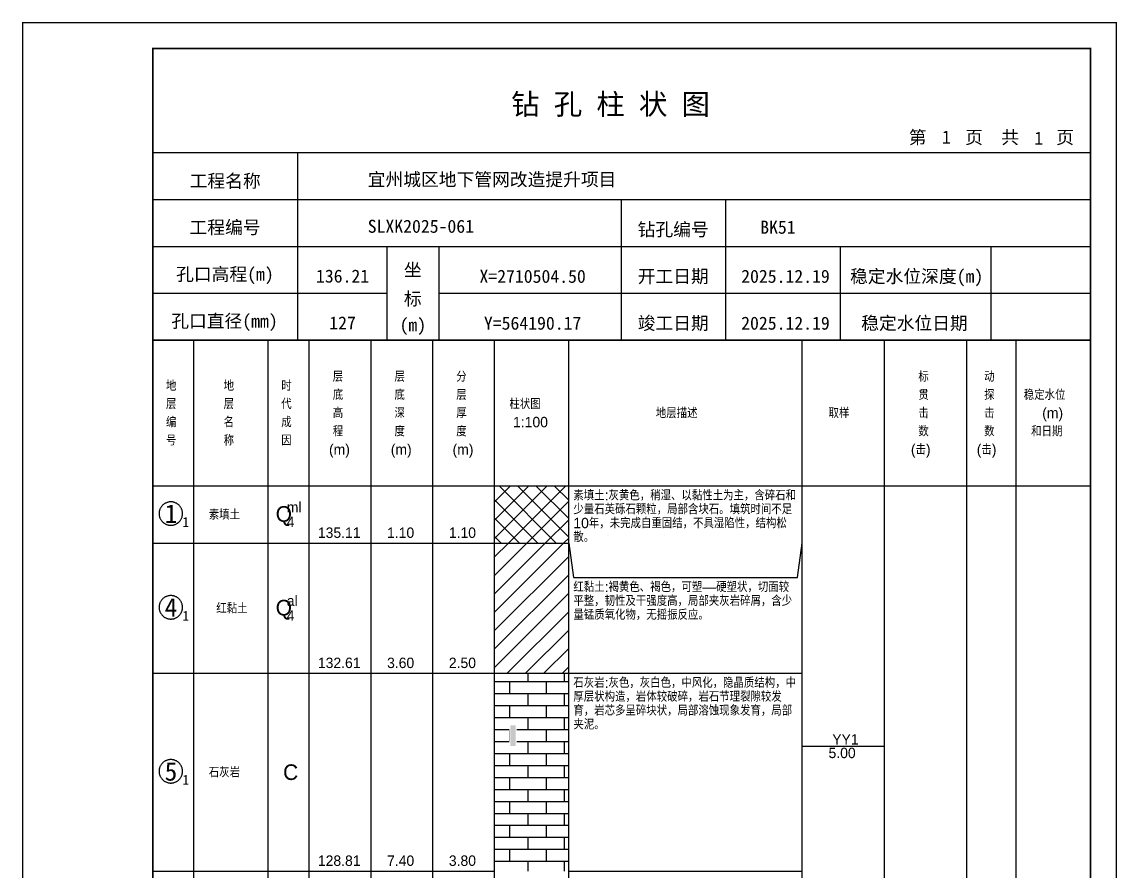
# Model space of a CAD drawing. Header units: millimetres. Extents: x 12489 to 89920, y 4630 to 4927.
# Drawn here: x 23489.3 to 23699.6, y 4763.7 to 4926.8 of the extents above; entities that cross this region are included whole.
import ezdxf
from ezdxf.enums import TextEntityAlignment as Align

# ---------------------------------------------------------------- set-up
doc = ezdxf.new("R2010")
doc.units = ezdxf.units.MM
doc.layers.add('ZZT_TC', color=7, linetype='Continuous')
doc.styles.add('成果图图块', font='', dxfattribs={"height": 2.5})
doc.styles.add('成果图模板', font='')
doc.styles.add('成果图模板标题', font='simhei.ttf')
doc.styles.add('成果图表体', font='Comfont.shx', dxfattribs={"height": 2, "bigfont": 'Hztxt12a.shx'})
doc.styles.get('成果图图块').set_extended_font_data('FangSong_GB2312')
doc.styles.get('成果图模板').set_extended_font_data('FangSong_GB2312')

# ---------------------------------------------------------------- blocks, each defined once
blk = doc.blocks.new('DCBH-1-1-1012', base_point=(0.3, -0.11))
at = {"layer": 'ZZT_TC', "color": 7}
blk.add_polyline3d([(-0.19, 2.31, 0), (-0.3, 2.31, 0), (-0.41, 2.3, 0), (-0.52, 2.29, 0), (-0.63, 2.27, 0), (-0.73, 2.24, 0), (-0.84, 2.21, 0), (-0.95, 2.18, 0), (-1.05, 2.14, 0), (-1.15, 2.09, 0), (-1.25, 2.04, 0), (-1.35, 1.99, 0), (-1.44, 1.93, 0), (-1.53, 1.87, 0), (-1.62, 1.8, 0), (-1.7, 1.73, 0), (-1.78, 1.65, 0), (-1.86, 1.57, 0), (-1.93, 1.49, 0), (-2, 1.4, 0), (-2.06, 1.31, 0), (-2.12, 1.22, 0), (-2.17, 1.12, 0), (-2.22, 1.02, 0), (-2.27, 0.92, 0), (-2.31, 0.82, 0), (-2.34, 0.71, 0), (-2.37, 0.61, 0), (-2.4, 0.5, 0), (-2.41, 0.39, 0), (-2.43, 0.28, 0), (-2.44, 0.17, 0), (-2.44, 0.06, 0), (-2.44, -0.05, 0), (-2.43, -0.16, 0), (-2.41, -0.27, 0), (-2.4, -0.38, 0), (-2.37, -0.49, 0), (-2.34, -0.6, 0), (-2.31, -0.7, 0), (-2.27, -0.8, 0), (-2.22, -0.9, 0), (-2.17, -1, 0), (-2.12, -1.1, 0), (-2.06, -1.19, 0), (-2, -1.28, 0), (-1.93, -1.37, 0), (-1.86, -1.45, 0), (-1.78, -1.53, 0), (-1.7, -1.61, 0), (-1.62, -1.68, 0), (-1.53, -1.75, 0), (-1.44, -1.81, 0), (-1.35, -1.87, 0), (-1.25, -1.93, 0), (-1.15, -1.98, 0), (-1.05, -2.02, 0), (-0.95, -2.06, 0), (-0.84, -2.1, 0), (-0.73, -2.13, 0), (-0.63, -2.15, 0), (-0.52, -2.17, 0), (-0.41, -2.18, 0), (-0.3, -2.19, 0), (-0.19, -2.19, 0), (-0.08, -2.19, 0), (0.03, -2.18, 0), (0.14, -2.17, 0), (0.25, -2.15, 0), (0.36, -2.13, 0), (0.47, -2.1, 0), (0.57, -2.06, 0), (0.67, -2.02, 0), (0.77, -1.98, 0), (0.87, -1.93, 0), (0.97, -1.87, 0), (1.06, -1.81, 0), (1.15, -1.75, 0), (1.24, -1.68, 0), (1.32, -1.61, 0), (1.4, -1.53, 0), (1.48, -1.45, 0), (1.55, -1.37, 0), (1.62, -1.28, 0), (1.68, -1.19, 0), (1.74, -1.1, 0), (1.8, -1, 0), (1.85, -0.9, 0), (1.89, -0.8, 0), (1.93, -0.7, 0), (1.97, -0.6, 0), (2, -0.49, 0), (2.02, -0.38, 0), (2.04, -0.27, 0), (2.05, -0.16, 0), (2.06, -0.05, 0), (2.06, 0.06, 0), (2.06, 0.17, 0), (2.05, 0.28, 0), (2.04, 0.39, 0), (2.02, 0.5, 0), (2, 0.61, 0), (1.97, 0.71, 0), (1.93, 0.82, 0), (1.89, 0.92, 0), (1.85, 1.02, 0), (1.8, 1.12, 0), (1.74, 1.22, 0), (1.68, 1.31, 0), (1.62, 1.4, 0), (1.55, 1.49, 0), (1.48, 1.57, 0), (1.4, 1.65, 0), (1.32, 1.73, 0), (1.24, 1.8, 0), (1.15, 1.87, 0), (1.06, 1.93, 0), (0.97, 1.99, 0), (0.87, 2.04, 0), (0.77, 2.09, 0), (0.67, 2.14, 0), (0.57, 2.18, 0), (0.47, 2.21, 0), (0.36, 2.24, 0), (0.25, 2.27, 0), (0.14, 2.29, 0), (0.03, 2.3, 0), (-0.08, 2.31, 0), (-0.19, 2.31, 0)], dxfattribs=at)
at = {"style": '成果图图块'}
blk.add_text('1', height=3.57, dxfattribs=at).set_placement((-0.16, -1.74), align=Align.CENTER)
blk.add_text('1', height=1.91, dxfattribs=at).set_placement((2.03, -2.53))
blk = doc.blocks.new('DCBH-1-1-1013', base_point=(0.3, -0.11))
at = {"layer": 'ZZT_TC', "color": 7}
blk.add_polyline3d([(-0.19, 2.31, 0), (-0.3, 2.31, 0), (-0.41, 2.3, 0), (-0.52, 2.29, 0), (-0.63, 2.27, 0), (-0.73, 2.24, 0), (-0.84, 2.21, 0), (-0.95, 2.18, 0), (-1.05, 2.14, 0), (-1.15, 2.09, 0), (-1.25, 2.04, 0), (-1.35, 1.99, 0), (-1.44, 1.93, 0), (-1.53, 1.87, 0), (-1.62, 1.8, 0), (-1.7, 1.73, 0), (-1.78, 1.65, 0), (-1.86, 1.57, 0), (-1.93, 1.49, 0), (-2, 1.4, 0), (-2.06, 1.31, 0), (-2.12, 1.22, 0), (-2.17, 1.12, 0), (-2.22, 1.02, 0), (-2.27, 0.92, 0), (-2.31, 0.82, 0), (-2.34, 0.71, 0), (-2.37, 0.61, 0), (-2.4, 0.5, 0), (-2.41, 0.39, 0), (-2.43, 0.28, 0), (-2.44, 0.17, 0), (-2.44, 0.06, 0), (-2.44, -0.05, 0), (-2.43, -0.16, 0), (-2.41, -0.27, 0), (-2.4, -0.38, 0), (-2.37, -0.49, 0), (-2.34, -0.6, 0), (-2.31, -0.7, 0), (-2.27, -0.8, 0), (-2.22, -0.9, 0), (-2.17, -1, 0), (-2.12, -1.1, 0), (-2.06, -1.19, 0), (-2, -1.28, 0), (-1.93, -1.37, 0), (-1.86, -1.45, 0), (-1.78, -1.53, 0), (-1.7, -1.61, 0), (-1.62, -1.68, 0), (-1.53, -1.75, 0), (-1.44, -1.81, 0), (-1.35, -1.87, 0), (-1.25, -1.93, 0), (-1.15, -1.98, 0), (-1.05, -2.02, 0), (-0.95, -2.06, 0), (-0.84, -2.1, 0), (-0.73, -2.13, 0), (-0.63, -2.15, 0), (-0.52, -2.17, 0), (-0.41, -2.18, 0), (-0.3, -2.19, 0), (-0.19, -2.19, 0), (-0.08, -2.19, 0), (0.03, -2.18, 0), (0.14, -2.17, 0), (0.25, -2.15, 0), (0.36, -2.13, 0), (0.47, -2.1, 0), (0.57, -2.06, 0), (0.67, -2.02, 0), (0.77, -1.98, 0), (0.87, -1.93, 0), (0.97, -1.87, 0), (1.06, -1.81, 0), (1.15, -1.75, 0), (1.24, -1.68, 0), (1.32, -1.61, 0), (1.4, -1.53, 0), (1.48, -1.45, 0), (1.55, -1.37, 0), (1.62, -1.28, 0), (1.68, -1.19, 0), (1.74, -1.1, 0), (1.8, -1, 0), (1.85, -0.9, 0), (1.89, -0.8, 0), (1.93, -0.7, 0), (1.97, -0.6, 0), (2, -0.49, 0), (2.02, -0.38, 0), (2.04, -0.27, 0), (2.05, -0.16, 0), (2.06, -0.05, 0), (2.06, 0.06, 0), (2.06, 0.17, 0), (2.05, 0.28, 0), (2.04, 0.39, 0), (2.02, 0.5, 0), (2, 0.61, 0), (1.97, 0.71, 0), (1.93, 0.82, 0), (1.89, 0.92, 0), (1.85, 1.02, 0), (1.8, 1.12, 0), (1.74, 1.22, 0), (1.68, 1.31, 0), (1.62, 1.4, 0), (1.55, 1.49, 0), (1.48, 1.57, 0), (1.4, 1.65, 0), (1.32, 1.73, 0), (1.24, 1.8, 0), (1.15, 1.87, 0), (1.06, 1.93, 0), (0.97, 1.99, 0), (0.87, 2.04, 0), (0.77, 2.09, 0), (0.67, 2.14, 0), (0.57, 2.18, 0), (0.47, 2.21, 0), (0.36, 2.24, 0), (0.25, 2.27, 0), (0.14, 2.29, 0), (0.03, 2.3, 0), (-0.08, 2.31, 0), (-0.19, 2.31, 0)], dxfattribs=at)
at = {"style": '成果图图块'}
blk.add_text('4', height=3.57, dxfattribs=at).set_placement((-0.16, -1.74), align=Align.CENTER)
blk.add_text('1', height=1.91, dxfattribs=at).set_placement((2.03, -2.53))
blk = doc.blocks.new('DCBH-1-1-1014', base_point=(0.3, -0.11))
at = {"layer": 'ZZT_TC', "color": 7}
blk.add_polyline3d([(-0.19, 2.31, 0), (-0.3, 2.31, 0), (-0.41, 2.3, 0), (-0.52, 2.29, 0), (-0.63, 2.27, 0), (-0.73, 2.24, 0), (-0.84, 2.21, 0), (-0.95, 2.18, 0), (-1.05, 2.14, 0), (-1.15, 2.09, 0), (-1.25, 2.04, 0), (-1.35, 1.99, 0), (-1.44, 1.93, 0), (-1.53, 1.87, 0), (-1.62, 1.8, 0), (-1.7, 1.73, 0), (-1.78, 1.65, 0), (-1.86, 1.57, 0), (-1.93, 1.49, 0), (-2, 1.4, 0), (-2.06, 1.31, 0), (-2.12, 1.22, 0), (-2.17, 1.12, 0), (-2.22, 1.02, 0), (-2.27, 0.92, 0), (-2.31, 0.82, 0), (-2.34, 0.71, 0), (-2.37, 0.61, 0), (-2.4, 0.5, 0), (-2.41, 0.39, 0), (-2.43, 0.28, 0), (-2.44, 0.17, 0), (-2.44, 0.06, 0), (-2.44, -0.05, 0), (-2.43, -0.16, 0), (-2.41, -0.27, 0), (-2.4, -0.38, 0), (-2.37, -0.49, 0), (-2.34, -0.6, 0), (-2.31, -0.7, 0), (-2.27, -0.8, 0), (-2.22, -0.9, 0), (-2.17, -1, 0), (-2.12, -1.1, 0), (-2.06, -1.19, 0), (-2, -1.28, 0), (-1.93, -1.37, 0), (-1.86, -1.45, 0), (-1.78, -1.53, 0), (-1.7, -1.61, 0), (-1.62, -1.68, 0), (-1.53, -1.75, 0), (-1.44, -1.81, 0), (-1.35, -1.87, 0), (-1.25, -1.93, 0), (-1.15, -1.98, 0), (-1.05, -2.02, 0), (-0.95, -2.06, 0), (-0.84, -2.1, 0), (-0.73, -2.13, 0), (-0.63, -2.15, 0), (-0.52, -2.17, 0), (-0.41, -2.18, 0), (-0.3, -2.19, 0), (-0.19, -2.19, 0), (-0.08, -2.19, 0), (0.03, -2.18, 0), (0.14, -2.17, 0), (0.25, -2.15, 0), (0.36, -2.13, 0), (0.47, -2.1, 0), (0.57, -2.06, 0), (0.67, -2.02, 0), (0.77, -1.98, 0), (0.87, -1.93, 0), (0.97, -1.87, 0), (1.06, -1.81, 0), (1.15, -1.75, 0), (1.24, -1.68, 0), (1.32, -1.61, 0), (1.4, -1.53, 0), (1.48, -1.45, 0), (1.55, -1.37, 0), (1.62, -1.28, 0), (1.68, -1.19, 0), (1.74, -1.1, 0), (1.8, -1, 0), (1.85, -0.9, 0), (1.89, -0.8, 0), (1.93, -0.7, 0), (1.97, -0.6, 0), (2, -0.49, 0), (2.02, -0.38, 0), (2.04, -0.27, 0), (2.05, -0.16, 0), (2.06, -0.05, 0), (2.06, 0.06, 0), (2.06, 0.17, 0), (2.05, 0.28, 0), (2.04, 0.39, 0), (2.02, 0.5, 0), (2, 0.61, 0), (1.97, 0.71, 0), (1.93, 0.82, 0), (1.89, 0.92, 0), (1.85, 1.02, 0), (1.8, 1.12, 0), (1.74, 1.22, 0), (1.68, 1.31, 0), (1.62, 1.4, 0), (1.55, 1.49, 0), (1.48, 1.57, 0), (1.4, 1.65, 0), (1.32, 1.73, 0), (1.24, 1.8, 0), (1.15, 1.87, 0), (1.06, 1.93, 0), (0.97, 1.99, 0), (0.87, 2.04, 0), (0.77, 2.09, 0), (0.67, 2.14, 0), (0.57, 2.18, 0), (0.47, 2.21, 0), (0.36, 2.24, 0), (0.25, 2.27, 0), (0.14, 2.29, 0), (0.03, 2.3, 0), (-0.08, 2.31, 0), (-0.19, 2.31, 0)], dxfattribs=at)
at = {"style": '成果图图块'}
blk.add_text('5', height=3.57, dxfattribs=at).set_placement((-0.16, -1.74), align=Align.CENTER)
blk.add_text('1', height=1.91, dxfattribs=at).set_placement((2.03, -2.53))
blk = doc.blocks.new('gkqy3.dwg', base_point=(0, -2))
blk.add_wipeout([(-0.7, -2.2), (0.7, -2.2), (0.7, 2.2), (-0.7, 2.2)])
at = {"color": 7}
blk.add_solid([(-0.5, -2), (0.5, -2), (-0.5, 2), (0.5, 2)], dxfattribs=at)
blk = doc.blocks.new('钻孔柱状图路桥昇龙制图梁世成校核莫家里.dwg51', base_point=(25, 236))
for p, q in [((52.82, 236), (52.82, 272)), ((25, 263), (205, 263)), ((115, 236), (115, 263)), ((135, 236), (135, 263)), ((25, 254), (205, 254)), ((70, 236), (70, 254)), ((80, 236), (80, 254)), ((157, 236), (157, 254)), ((185.95, 236), (185.95, 254)), ((25, 245), (70, 245)), ((80, 245), (205, 245))]:
    blk.add_line(p, q)
for points, const_width in [([(0, 0), (210, 0), (210, 297), (0, 297)], 0.25), ([(25, 5), (205, 5), (205, 292), (25, 292)], 0.3)]:
    blk.add_lwpolyline(points, close=True, dxfattribs=dict(const_width=const_width))
at = {"const_width": 0.3}
for points in [[(25, 272), (205, 272)], [(25, 236), (205, 236)]]:
    blk.add_lwpolyline(points, dxfattribs=at)
for s, height, style, p in [('钻 孔 柱 状 图', 4, '成果图模板标题', (93.8, 279.31)), ('第', 2.5, '成果图模板', (170.12, 273.7)), ('页', 2.5, '成果图模板', (180.96, 273.7)), ('共', 2.5, '成果图模板', (187.88, 273.7)), ('页', 2.5, '成果图模板', (198.44, 273.7)), ('工程名称', 2.5, '成果图模板', (32.07, 265.32)), ('宜州城区地下管网改造提升项目', 2.5, '成果图模板', (66.26, 265.61)), ('工程编号', 2.5, '成果图模板', (32.05, 256.41)), ('SLXK2025-061', 2.5, '成果图模板', (66.26, 256.61)), ('钻孔编号', 2.5, '成果图模板', (118.08, 256)), ('BK51', 2.5, '成果图模板', (141.61, 256.43)), ('孔口高程(m)', 2.5, '成果图模板', (29.48, 247.41)), ('坐', 2.5, '成果图模板', (73.21, 248.24)), ('开工日期', 2.5, '成果图模板', (118.08, 247)), ('稳定水位深度(m)', 2.5, '成果图模板', (158.86, 247)), ('标', 2.5, '成果图模板', (73.21, 242.7)), ('孔口直径(mm)', 2.5, '成果图模板', (28.54, 238.41)), ('(m) ', 2.5, '成果图模板', (72.38, 237.65)), ('竣工日期', 2.5, '成果图模板', (118.08, 238)), ('稳定水位日期', 2.5, '成果图模板', (160.99, 238))]:
    blk.add_text(s, height=height, dxfattribs=dict(style=style)).set_placement(p)
at = {"style": '成果图模板'}
for s, p in [('1', (177.35, 273.74)), ('1', (195.08, 273.53)), ('136.21', (61.43, 247.04)), ('X=2710504.50', (97.92, 247)), ('2025.12.19', (146.46, 247)), ('127', (61.43, 238.04)), ('Y=564190.17', (97.92, 238)), ('2025.12.19', (146.46, 238))]:
    blk.add_text(s, height=2.5, dxfattribs=at).set_placement(p, align=Align.CENTER)

msp = doc.modelspace()

# ---------------------------------------------------------------- hatches: boundary and pattern name
at = {"linetype": 'Continuous'}
h = msp.add_hatch(dxfattribs=at)
h.set_pattern_fill('GKSTT', scale=0.5, style=0, pattern_type=2)
h.set_pattern_definition([(45, (0, 0), (-1.76776695, 1.76776695), []), (135, (0, 0), (-1.76776695, -1.76776695), [])])
h.paths.add_polyline_path([(23580.06, 4826.71), (23594.29, 4826.71), (23594.29, 4837.71), (23580.06, 4837.71)])
h = msp.add_hatch(dxfattribs=at)
h.set_pattern_fill('GKNXT', scale=0.5, style=0, pattern_type=2)
h.set_pattern_definition([(45, (0, 0), (-1.76776695, 1.76776695), [])])
h.paths.add_polyline_path([(23580.06, 4801.71), (23594.29, 4801.71), (23594.29, 4826.71), (23580.06, 4826.71)])
h = msp.add_hatch(dxfattribs=at)
h.set_pattern_fill('GKSHY', scale=0.5, style=0, pattern_type=2)
h.set_pattern_definition([(0, (0, 0), (0, 2.3), []), (90, (0, 0), (-3.5, 2.3), [2.3, -2.3])])
h.paths.add_polyline_path([(23580.06, 4763.71), (23594.29, 4763.71), (23594.29, 4801.71), (23580.06, 4801.71)])

# ---------------------------------------------------------------- linework, layer by layer
at = {"color": 0}
for p, q in [((23514.45, 4837.71), (23522.35, 4837.71)), ((23514.45, 4826.71), (23514.45, 4837.71)), ((23522.35, 4826.71), (23522.35, 4837.71)), ((23514.45, 4826.71), (23522.35, 4826.71)), ((23514.45, 4826.71), (23522.35, 4826.71)), ((23514.45, 4801.71), (23514.45, 4826.71)), ((23522.35, 4801.71), (23522.35, 4826.71)), ((23514.45, 4801.71), (23522.35, 4801.71)), ((23514.45, 4801.71), (23522.35, 4801.71)), ((23514.45, 4763.71), (23514.45, 4801.71)), ((23522.35, 4763.71), (23522.35, 4801.71)), ((23514.45, 4763.71), (23522.35, 4763.71))]:
    msp.add_line(p, q, dxfattribs=at)
for points in [[(23514.45, 4865.71), (23522.35, 4865.71)], [(23514.45, 4837.71), (23514.45, 4865.71)], [(23522.35, 4837.71), (23522.35, 4865.71)], [(23522.35, 4865.71), (23536.58, 4865.71)], [(23522.35, 4837.71), (23522.35, 4865.71)], [(23536.58, 4837.71), (23536.58, 4865.71)], [(23536.58, 4865.71), (23544.49, 4865.71)], [(23536.58, 4837.71), (23536.58, 4865.71)], [(23544.49, 4837.71), (23544.49, 4865.71)], [(23544.49, 4865.71), (23556.35, 4865.71)], [(23544.49, 4837.71), (23544.49, 4865.71)], [(23556.35, 4837.71), (23556.35, 4865.71)], [(23556.35, 4865.71), (23568.2, 4865.71)], [(23556.35, 4837.71), (23556.35, 4865.71)], [(23568.2, 4837.71), (23568.2, 4865.71)], [(23568.2, 4865.71), (23580.06, 4865.71)], [(23568.2, 4837.71), (23568.2, 4865.71)], [(23580.06, 4837.71), (23580.06, 4865.71)], [(23580.06, 4865.71), (23594.29, 4865.71)], [(23580.06, 4837.71), (23580.06, 4865.71)], [(23594.29, 4837.71), (23594.29, 4865.71)], [(23594.29, 4865.71), (23639.11, 4865.71)], [(23594.29, 4837.71), (23594.29, 4865.71)], [(23639.11, 4837.71), (23639.11, 4865.71)], [(23639.11, 4865.71), (23654.92, 4865.71)], [(23639.11, 4837.71), (23639.11, 4865.71)], [(23654.92, 4837.71), (23654.92, 4865.71)], [(23654.92, 4865.71), (23670.73, 4865.71)], [(23654.92, 4837.71), (23654.92, 4865.71)], [(23670.73, 4837.71), (23670.73, 4865.71)], [(23670.73, 4865.71), (23680.22, 4865.71)], [(23670.73, 4837.71), (23670.73, 4865.71)], [(23680.22, 4837.71), (23680.22, 4865.71)], [(23680.22, 4865.71), (23694.45, 4865.71)], [(23680.22, 4837.71), (23680.22, 4865.71)], [(23694.45, 4837.71), (23694.45, 4865.71)], [(23514.45, 4837.71), (23522.35, 4837.71)], [(23514.45, 4643.71), (23514.45, 4837.71)], [(23514.45, 4837.71), (23522.35, 4837.71)], [(23522.35, 4643.71), (23522.35, 4837.71)], [(23522.35, 4837.71), (23536.58, 4837.71)], [(23522.35, 4643.71), (23522.35, 4837.71)], [(23522.35, 4837.71), (23536.58, 4837.71)], [(23522.35, 4837.71), (23536.58, 4837.71)], [(23522.35, 4826.71), (23522.35, 4837.71)], [(23536.58, 4643.71), (23536.58, 4837.71)], [(23536.58, 4826.71), (23536.58, 4837.71)], [(23536.58, 4837.71), (23544.49, 4837.71)], [(23536.58, 4643.71), (23536.58, 4837.71)], [(23536.58, 4837.71), (23544.49, 4837.71)], [(23536.58, 4837.71), (23544.49, 4837.71)], [(23536.58, 4826.71), (23536.58, 4837.71)], [(23544.49, 4643.71), (23544.49, 4837.71)], [(23544.49, 4826.71), (23544.49, 4837.71)], [(23544.49, 4837.71), (23556.35, 4837.71)], [(23544.49, 4643.71), (23544.49, 4837.71)], [(23544.49, 4837.71), (23556.35, 4837.71)], [(23544.49, 4837.71), (23556.35, 4837.71)], [(23544.49, 4826.71), (23544.49, 4837.71)], [(23556.35, 4643.71), (23556.35, 4837.71)], [(23556.35, 4826.71), (23556.35, 4837.71)], [(23556.35, 4837.71), (23568.2, 4837.71)], [(23556.35, 4643.71), (23556.35, 4837.71)], [(23556.35, 4837.71), (23568.2, 4837.71)], [(23556.35, 4837.71), (23568.2, 4837.71)], [(23556.35, 4826.71), (23556.35, 4837.71)], [(23568.2, 4643.71), (23568.2, 4837.71)], [(23568.2, 4826.71), (23568.2, 4837.71)], [(23568.2, 4837.71), (23580.06, 4837.71)], [(23568.2, 4643.71), (23568.2, 4837.71)], [(23568.2, 4837.71), (23580.06, 4837.71)], [(23568.2, 4837.71), (23580.06, 4837.71)], [(23568.2, 4826.71), (23568.2, 4837.71)], [(23580.06, 4643.71), (23580.06, 4837.71)], [(23580.06, 4826.71), (23580.06, 4837.71)], [(23580.06, 4837.71), (23594.29, 4837.71)], [(23580.06, 4643.71), (23580.06, 4837.71)], [(23580.06, 4837.71), (23594.29, 4837.71)], [(23594.29, 4643.71), (23594.29, 4837.71)], [(23594.29, 4837.71), (23639.11, 4837.71)], [(23594.29, 4643.71), (23594.29, 4837.71)], [(23594.29, 4837.71), (23639.11, 4837.71)], [(23594.29, 4826.71), (23594.29, 4837.71)], [(23639.11, 4643.71), (23639.11, 4837.71)], [(23639.11, 4826.71), (23639.11, 4837.71)], [(23639.11, 4837.71), (23654.92, 4837.71)], [(23639.11, 4643.71), (23639.11, 4837.71)], [(23639.11, 4837.71), (23654.92, 4837.71)], [(23654.92, 4643.71), (23654.92, 4837.71)], [(23654.92, 4837.71), (23670.73, 4837.71)], [(23654.92, 4643.71), (23654.92, 4837.71)], [(23654.92, 4837.71), (23670.73, 4837.71)], [(23670.73, 4643.71), (23670.73, 4837.71)], [(23670.73, 4837.71), (23680.22, 4837.71)], [(23670.73, 4643.71), (23670.73, 4837.71)], [(23670.73, 4837.71), (23680.22, 4837.71)], [(23680.22, 4643.71), (23680.22, 4837.71)], [(23680.22, 4837.71), (23694.45, 4837.71)], [(23680.22, 4643.71), (23680.22, 4837.71)], [(23680.22, 4837.71), (23694.45, 4837.71)], [(23694.45, 4643.71), (23694.45, 4837.71)], [(23522.35, 4826.71), (23536.58, 4826.71)], [(23522.35, 4826.71), (23536.58, 4826.71)], [(23522.35, 4801.71), (23522.35, 4826.71)], [(23536.58, 4801.71), (23536.58, 4826.71)], [(23536.58, 4826.71), (23544.49, 4826.71)], [(23536.58, 4826.71), (23544.49, 4826.71)], [(23536.58, 4801.71), (23536.58, 4826.71)], [(23544.49, 4801.71), (23544.49, 4826.71)], [(23544.49, 4826.71), (23556.35, 4826.71)], [(23544.49, 4826.71), (23556.35, 4826.71)], [(23544.49, 4801.71), (23544.49, 4826.71)], [(23556.35, 4801.71), (23556.35, 4826.71)], [(23556.35, 4826.71), (23568.2, 4826.71)], [(23556.35, 4826.71), (23568.2, 4826.71)], [(23556.35, 4801.71), (23556.35, 4826.71)], [(23568.2, 4801.71), (23568.2, 4826.71)], [(23568.2, 4826.71), (23580.06, 4826.71)], [(23568.2, 4826.71), (23580.06, 4826.71)], [(23568.2, 4801.71), (23568.2, 4826.71)], [(23580.06, 4801.71), (23580.06, 4826.71)], [(23594.29, 4826.71), (23595.19, 4820.11)], [(23594.29, 4801.71), (23594.29, 4826.71)], [(23638.22, 4820.11), (23639.11, 4826.71)], [(23639.11, 4801.71), (23639.11, 4826.71)], [(23595.19, 4820.11), (23638.22, 4820.11)], [(23522.35, 4801.71), (23536.58, 4801.71)], [(23522.35, 4801.71), (23536.58, 4801.71)], [(23522.35, 4763.71), (23522.35, 4801.71)], [(23536.58, 4763.71), (23536.58, 4801.71)], [(23536.58, 4801.71), (23544.49, 4801.71)], [(23536.58, 4801.71), (23544.49, 4801.71)], [(23536.58, 4763.71), (23536.58, 4801.71)], [(23544.49, 4763.71), (23544.49, 4801.71)], [(23544.49, 4801.71), (23556.35, 4801.71)], [(23544.49, 4801.71), (23556.35, 4801.71)], [(23544.49, 4763.71), (23544.49, 4801.71)], [(23556.35, 4763.71), (23556.35, 4801.71)], [(23556.35, 4801.71), (23568.2, 4801.71)], [(23556.35, 4801.71), (23568.2, 4801.71)], [(23556.35, 4763.71), (23556.35, 4801.71)], [(23568.2, 4763.71), (23568.2, 4801.71)], [(23568.2, 4801.71), (23580.06, 4801.71)], [(23568.2, 4801.71), (23580.06, 4801.71)], [(23568.2, 4763.71), (23568.2, 4801.71)], [(23580.06, 4763.71), (23580.06, 4801.71)], [(23594.29, 4801.71), (23639.11, 4801.71)], [(23594.29, 4801.71), (23639.11, 4801.71)], [(23594.29, 4763.71), (23594.29, 4801.71)], [(23639.11, 4763.71), (23639.11, 4801.71)], [(23639.11, 4787.71), (23654.92, 4787.71)], [(23522.35, 4763.71), (23536.58, 4763.71)], [(23536.58, 4763.71), (23544.49, 4763.71)], [(23544.49, 4763.71), (23556.35, 4763.71)], [(23556.35, 4763.71), (23568.2, 4763.71)], [(23568.2, 4763.71), (23580.06, 4763.71)], [(23594.29, 4763.71), (23639.11, 4763.71)]]:
    msp.add_lwpolyline(points, dxfattribs=at)
at = {"color": 7, "flags": 128}
for points in [[(23580.06, 4826.71), (23594.29, 4826.71)], [(23580.06, 4801.71), (23594.29, 4801.71)]]:
    msp.add_lwpolyline(points, dxfattribs=at)

# ---------------------------------------------------------------- block references
for name, p in [('DCBH-1-1-1012', (23518.4, 4832.21)), ('DCBH-1-1-1013', (23518.4, 4814.21)), ('DCBH-1-1-1014', (23518.4, 4782.71))]:
    msp.add_blockref(name, p)

# ---------------------------------------------------------------- texts
at = {"color": 0, "style": '成果图表体'}
for s, height, p in [('层', 2, (23549, 4857.71)), ('层', 2, (23560.85, 4857.71)), ('分', 2, (23572.71, 4857.71)), ('标', 2, (23661.41, 4857.71)), ('动', 2, (23674.05, 4857.71)), ('地', 2, (23516.98, 4855.96)), ('地', 2, (23528.05, 4855.96)), ('时', 2, (23539.11, 4855.96)), ('底', 2, (23549, 4854.21)), ('底', 2, (23560.85, 4854.21)), ('层', 2, (23572.71, 4854.21)), ('贯', 2, (23661.41, 4854.21)), ('探', 2, (23674.05, 4854.21)), ('稳定水位', 2, (23681.65, 4854.21)), ('层', 2, (23516.98, 4852.46)), ('层', 2, (23528.05, 4852.46)), ('代', 2, (23539.11, 4852.46)), ('高', 2, (23549, 4850.71)), ('深', 2, (23560.85, 4850.71)), ('厚', 2, (23572.71, 4850.71)), ('柱状图', 2, (23582.91, 4852.46)), ('地层描述', 2, (23611.02, 4850.71)), ('取样', 2, (23644.18, 4850.71)), ('击', 2, (23661.41, 4850.71)), ('击', 2, (23674.05, 4850.71)), ('(m)', 2, (23685.2, 4850.71)), ('编', 2, (23516.98, 4848.96)), ('名', 2, (23528.05, 4848.96)), ('成', 2, (23539.11, 4848.96)), ('1:100', 2, (23583.62, 4848.96)), ('程', 2, (23549, 4847.21)), ('度', 2, (23560.85, 4847.21)), ('度', 2, (23572.71, 4847.21)), ('数', 2, (23661.41, 4847.21)), ('数', 2, (23674.05, 4847.21)), ('和日期', 2, (23683.07, 4847.21)), ('号', 2, (23516.98, 4845.46)), ('称', 2, (23528.05, 4845.46)), ('因', 2, (23539.11, 4845.46)), ('(m)', 2, (23548.28, 4843.71)), ('(m)', 2, (23560.14, 4843.71)), ('(m)', 2, (23572, 4843.71)), ('(击)', 2, (23659.99, 4843.71)), ('(击)', 2, (23672.63, 4843.71)), ('Q', 3, (23538.05, 4830.81)), ('ml', 2, (23540.18, 4832.61)), ('素填土', 2, (23525.2, 4831.21)), ('4', 2, (23540.18, 4829.81)), ('135.11', 2, (23546.15, 4827.71)), ('1.10', 2, (23559.43, 4827.71)), ('1.10', 2, (23571.29, 4827.71)), ('红黏土', 2, (23526.63, 4813.21)), ('Q', 3, (23538.05, 4812.81)), ('al', 2, (23540.18, 4814.61)), ('4', 2, (23540.18, 4811.81)), ('132.61', 2, (23546.15, 4802.71)), ('3.60', 2, (23559.43, 4802.71)), ('2.50', 2, (23571.29, 4802.71)), ('YY1', 2, (23644.89, 4788.01)), ('5.00', 2, (23644.18, 4785.41)), ('石灰岩', 2, (23525.2, 4781.71)), ('C', 3, (23539.47, 4781.21)), ('128.81', 2, (23546.15, 4764.71)), ('7.40', 2, (23559.43, 4764.71)), ('3.80', 2, (23571.29, 4764.71))]:
    msp.add_text(s, height=height, dxfattribs=at).set_placement(p)
at = {"color": 0, "char_height": 2, "width": 43.0292, "attachment_point": 1, "line_spacing_factor": 0.8, "style": '成果图表体'}
for s, insert in [('素填土:灰黄色，稍湿、以黏性土为主，含碎石和少量石英砾石颗粒，局部含块石。填筑时间不足10年，未完成自重固结，不具湿陷性，结构松散。', (23595.19, 4836.91)), ('红黏土:褐黄色、褐色，可塑—硬塑状，切面较平整，韧性及干强度高，局部夹灰岩碎屑，含少量锰质氧化物，无摇振反应。', (23595.19, 4819.31)), ('石灰岩:灰色，灰白色，中风化，隐晶质结构，中厚层状构造，岩体较破碎，岩石节理裂隙较发育，岩芯多呈碎块状，局部溶蚀现象发育，局部夹泥。', (23595.19, 4800.91))]:
    msp.add_mtext(s, dxfattribs=dict(at, insert=insert))

# ---------------------------------------------------------------- next in the draw order: block references
msp.add_blockref('gkqy3.dwg', (23583.62, 4787.71))

# ---------------------------------------------------------------- next in the draw order: block references
msp.add_blockref('钻孔柱状图路桥昇龙制图梁世成校核莫家里.dwg51', (23514.45, 4865.71))

doc.saveas('drawing.dxf')
